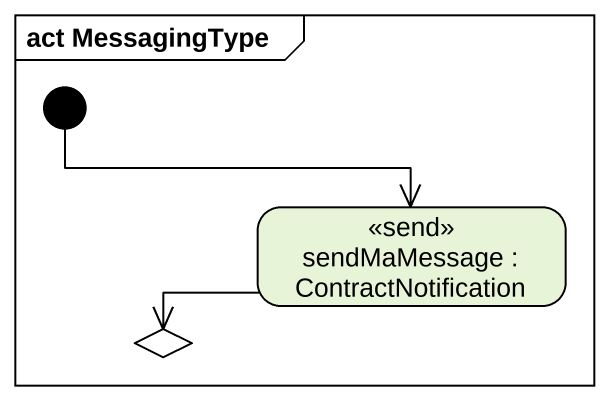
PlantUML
@startuml
mainframe act MessagingType
hide empty description
state "sendMaMessage : ContractNotification" as sendMaMessage <<send>>
state choice1 <<choice>>
[*] -right-> sendMaMessage
sendMaMessage -left-> choice1
@enduml
